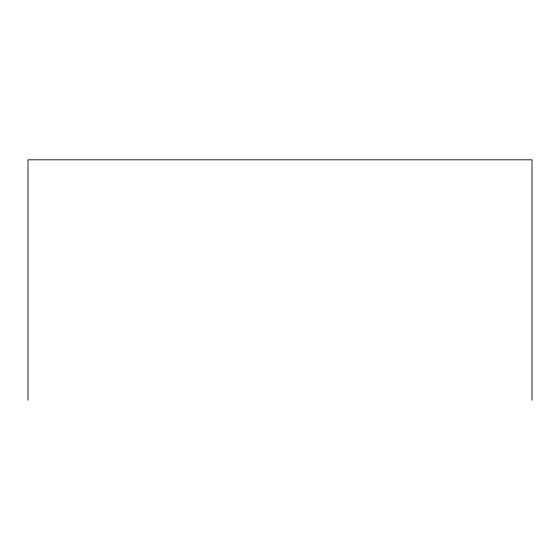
<?xml version="1.0" encoding="UTF-8"?>
<svg xmlns="http://www.w3.org/2000/svg" width="560" height="560" viewBox="0 0 560 560"><rect width="100%" height="100%" fill="white"/><g stroke="black" fill="none" stroke-linecap="round" stroke-linejoin="round"><path stroke-width="0.84" d="M532 400.183L532 159.817L28 159.817L28 400.183"/></g></svg>
